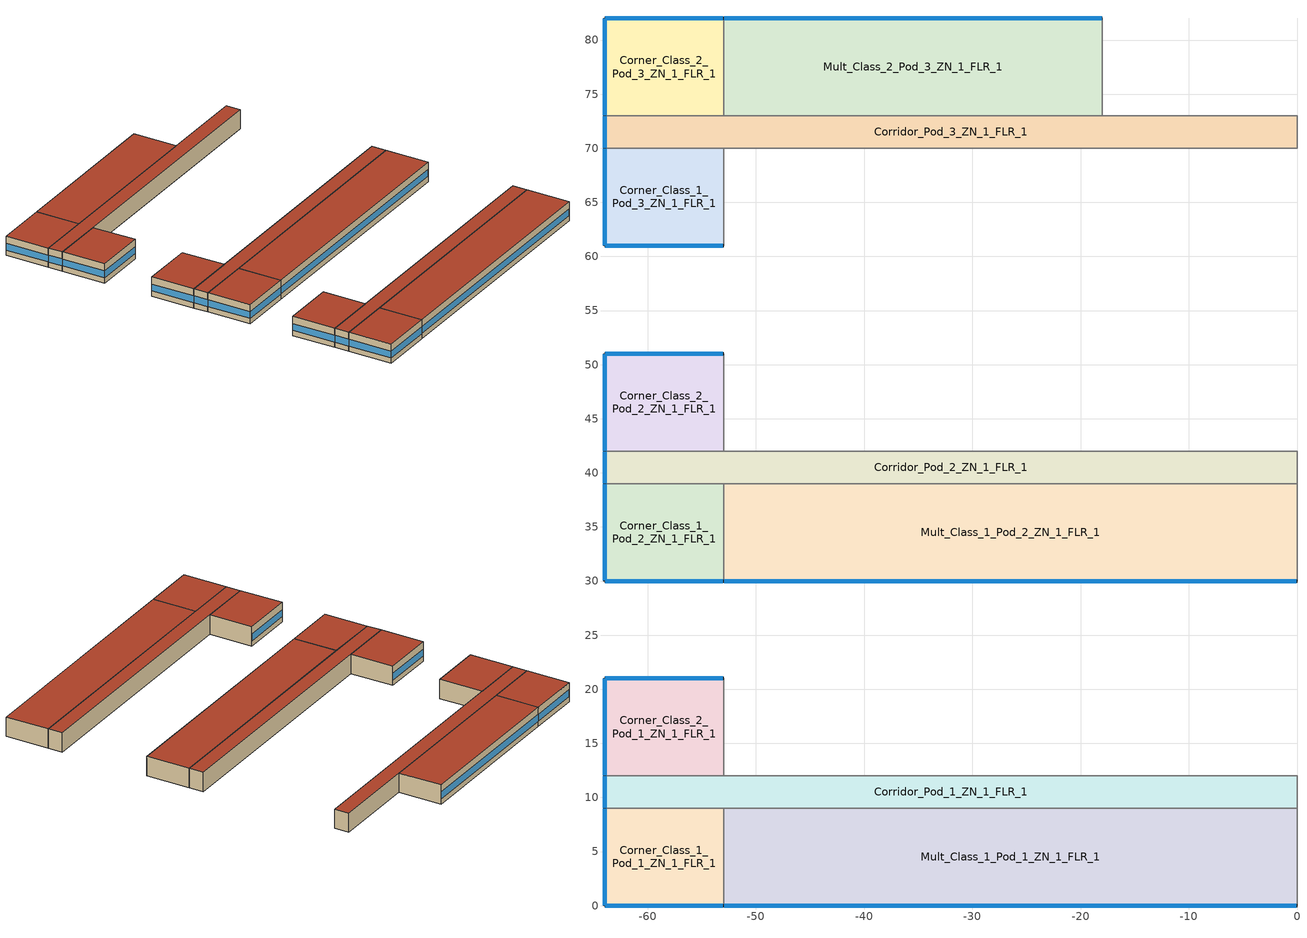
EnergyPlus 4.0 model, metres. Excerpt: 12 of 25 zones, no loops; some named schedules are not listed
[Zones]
Corner_Class_1_Pod_1_ZN_1_FLR_1
 floor ground (ext-slab): -64,9 -53,9 -53,0 -64,0 z0
 wall outside (ext-walls-steelframe-nonres): -64,9 -64,0 -53,0 z0:4
 wall to Mult_Class_1_Pod_1_ZN_1_FLR_1 (int-walls): -53,0 -53,9 z0:4
 wall to Corridor_Pod_1_ZN_1_FLR_1 (int-walls): -53,9 -64,9 z0:4
 window (window-nonres-fixed): -63.95,0 -53.05,0 z1.1:2.51; -64,8.95 -64,0.05 z1.1:2.52
 roof outside (roof-IEAD-nonres): -64,0 -53,0 -53,9 -64,9 z4
Corner_Class_1_Pod_2_ZN_1_FLR_1
 floor ground (ext-slab): -64,39 -53,39 -53,30 -64,30 z0
 wall outside (ext-walls-steelframe-nonres): -64,39 -64,30 -53,30 z0:4
 wall to Mult_Class_1_Pod_2_ZN_1_FLR_1 (int-walls): -53,30 -53,39 z0:4
 wall to Corridor_Pod_2_ZN_1_FLR_1 (int-walls): -53,39 -64,39 z0:4
 window (window-nonres-fixed): -63.95,30 -53.05,30 z1.1:2.51; -64,38.95 -64,30.05 z1.1:2.52
 roof outside (roof-IEAD-nonres): -64,30 -53,30 -53,39 -64,39 z4
Corner_Class_1_Pod_3_ZN_1_FLR_1
 floor ground (ext-slab): -64,70 -53,70 -53,61 -64,61 z0
 wall outside (ext-walls-steelframe-nonres): -64,70 -64,61 -53,61 z0:4
 wall to Mult_Class_1_Pod_3_ZN_1_FLR_1 (int-walls): -53,61 -53,70 z0:4
 wall to Corridor_Pod_3_ZN_1_FLR_1 (int-walls): -53,70 -64,70 z0:4
 window (window-nonres-fixed): -63.95,61 -53.05,61 z1.1:2.51; -64,69.95 -64,61.05 z1.1:2.52
 roof outside (roof-IEAD-nonres): -64,61 -53,61 -53,70 -64,70 z4
Corner_Class_2_Pod_1_ZN_1_FLR_1
 floor ground (ext-slab): -64,21 -53,21 -53,12 -64,12 z0
 wall outside (ext-walls-steelframe-nonres): -53,21 -64,21 -64,12 z0:4
 wall to Corridor_Pod_1_ZN_1_FLR_1 (int-walls): -64,12 -53,12 z0:4
 wall to Mult_Class_2_Pod_1_ZN_1_FLR_1 (int-walls): -53,12 -53,21 z0:4
 window (window-nonres-fixed): -53.05,21 -63.95,21 z1.1:2.51; -64,20.95 -64,12.05 z1.1:2.52
 roof outside (roof-IEAD-nonres): -64,12 -53,12 -53,21 -64,21 z4
Corner_Class_2_Pod_2_ZN_1_FLR_1
 floor ground (ext-slab): -64,51 -53,51 -53,42 -64,42 z0
 wall outside (ext-walls-steelframe-nonres): -53,51 -64,51 -64,42 z0:4
 wall to Corridor_Pod_2_ZN_1_FLR_1 (int-walls): -64,42 -53,42 z0:4
 wall to Mult_Class_2_Pod_2_ZN_1_FLR_1 (int-walls): -53,42 -53,51 z0:4
 window (window-nonres-fixed): -53.05,51 -63.95,51 z1.1:2.51; -64,50.95 -64,42.05 z1.1:2.52
 roof outside (roof-IEAD-nonres): -64,42 -53,42 -53,51 -64,51 z4
Corner_Class_2_Pod_3_ZN_1_FLR_1
 floor ground (ext-slab): -64,82 -53,82 -53,73 -64,73 z0
 wall outside (ext-walls-steelframe-nonres): -53,82 -64,82 -64,73 z0:4
 wall to Corridor_Pod_3_ZN_1_FLR_1 (int-walls): -64,73 -53,73 z0:4
 wall to Mult_Class_2_Pod_3_ZN_1_FLR_1 (int-walls): -53,73 -53,82 z0:4
 window (window-nonres-fixed): -53.05,82 -63.95,82 z1.1:2.51; -64,81.95 -64,73.05 z1.1:2.52
 roof outside (roof-IEAD-nonres): -64,73 -53,73 -53,82 -64,82 z4
Corridor_Pod_1_ZN_1_FLR_1
 floor ground (ext-slab): -64,12 0,12 0,9 -64,9 z0
 wall outside (ext-walls-steelframe-nonres): -64,12 -64,9 z0:4
 wall to Mult_Class_1_Pod_1_ZN_1_FLR_1 (int-walls): -53,9 0,9 z0:4
 wall to Main_Corridor_ZN_1_FLR_1 (int-walls): 0,9 0,12 z0:4
 wall to Mult_Class_2_Pod_1_ZN_1_FLR_1 (int-walls): 0,12 -53,12 z0:4
 window (window-nonres-fixed): -64,11.95 -64,9.05 z1.1:2.55
 roof outside (roof-IEAD-nonres): -64,9 0,9 0,12 -64,12 z4
Corridor_Pod_2_ZN_1_FLR_1
 floor ground (ext-slab): -64,42 0,42 0,39 -64,39 z0
 wall outside (ext-walls-steelframe-nonres): -64,42 -64,39 z0:4
 wall to Mult_Class_1_Pod_2_ZN_1_FLR_1 (int-walls): -53,39 0,39 z0:4
 wall to Main_Corridor_ZN_1_FLR_1 (int-walls): 0,39 0,42 z0:4
 wall to Mult_Class_2_Pod_2_ZN_1_FLR_1 (int-walls): 0,42 -53,42 z0:4
 window (window-nonres-fixed): -64,41.95 -64,39.05 z1.1:2.55
 roof outside (roof-IEAD-nonres): -64,39 0,39 0,42 -64,42 z4
Corridor_Pod_3_ZN_1_FLR_1
 floor ground (ext-slab): -64,73 0,73 0,70 -64,70 z0
 wall outside (ext-walls-steelframe-nonres): -64,73 -64,70 z0:4
 wall to Mult_Class_1_Pod_3_ZN_1_FLR_1 (int-walls): -53,70 0,70 z0:4
 wall to Library_Media_Center_ZN_1_FLR_1 (int-walls): 0,70 0,73 z0:4
 wall to Computer_Class_ZN_1_FLR_1 (int-walls): 0,73 -18,73 z0:4
 wall to Mult_Class_2_Pod_3_ZN_1_FLR_1 (int-walls): -18,73 -53,73 z0:4
 window (window-nonres-fixed): -64,72.95 -64,70.05 z1.1:2.55
 roof outside (roof-IEAD-nonres): -64,70 0,70 0,73 -64,73 z4
Mult_Class_1_Pod_1_ZN_1_FLR_1
 floor ground (ext-slab): -53,9 0,9 0,0 -53,0 z0
 wall outside (ext-walls-steelframe-nonres): -53,0 0,0 z0:4
 wall to Lobby_ZN_1_FLR_1 (int-walls): 0,0 0,9 z0:4
 window (window-nonres-fixed): -52.95,0 -0.05,0 z1.1:2.5
 roof outside (roof-IEAD-nonres): -53,0 0,0 0,9 -53,9 z4
Mult_Class_1_Pod_2_ZN_1_FLR_1
 floor ground (ext-slab): -53,39 0,39 0,30 -53,30 z0
 wall outside (ext-walls-steelframe-nonres): -53,30 0,30 z0:4
 wall to Main_Corridor_ZN_1_FLR_1 (int-walls): 0,30 0,39 z0:4
 window (window-nonres-fixed): -52.95,30 -0.05,30 z1.1:2.5
 roof outside (roof-IEAD-nonres): -53,30 0,30 0,39 -53,39 z4
Mult_Class_2_Pod_3_ZN_1_FLR_1
 floor ground (ext-slab): -53,82 -18,82 -18,73 -53,73 z0
 wall outside (ext-walls-steelframe-nonres): -18,82 -53,82 z0:4
 wall to Computer_Class_ZN_1_FLR_1 (int-walls): -18,73 -18,82 z0:4
 window (window-nonres-fixed): -18.05,82 -52.95,82 z1.1:2.5
 roof outside (roof-IEAD-nonres): -53,73 -18,73 -18,82 -53,82 z4
[Site:Location]
USA NV-LAS VEGAS: Latitude {deg}=36.07; Longitude {deg}=-115.17; Time Zone {hr}=-8; Elevation {m}=664
[SizingPeriod:DesignDay] Barometric Pressure {Pa}=93598; Rain {0-no,1-yes}=0; Snow on ground {0-no,1-yes}=0; Day of Month=21; Daylight Savings Time Indicator=0; Humidity Indicating Type=WetBulb
Name | Maximum Dry-Bulb Temperature {C} | Daily Temp Range {C} | Humidity Indicating Conditions at Maximum Dry-Bulb | Wind Speed {m/s} design conditions vs. traditional 6.71 m/s (15 mph) | Wind Direction {Degrees; N=0, S=180} | Clearness {0.0 to 1.1} | Month | Day Type | Wind Speed {m/s} design conditions vs. traditional 3.35 m/s (7mph)
LAS_VEGAS Ann Htg 99.6% Condns DB | -1.7 | 0 | -1.7 | 3.1 | 240 | 0 | 1 | WinterDesignDay
LAS_VEGAS Ann Clg .4% Condns WB=>MDB | 34.7 | 13.6 | 21.9 |  | 230 | 1 | 7 | SummerDesignDay | 5.3
[Site:GroundTemperature:BuildingSurface]
18.89, 18.889, 18.895, 20.344, 20.899, 20.929, 20.753, 20.826, 21.013, 20.868, 19.246, 18.923
[Site:WaterMainsTemperature]
Calculation Method=CORRELATION; Annual Average Outdoor Air Temperature {C}=19.48; Maximum Difference In Monthly Average Outdoor Air Temperatures {deltaC}=25.6
[Building]
Benchmark Primary School Post-1980 V1.2_4.0: North Axis=0; Terrain=City; Loads Convergence Tolerance Value=0.04; Temperature Convergence Tolerance Value=0.2; Solar Distribution=FullInteriorAndExterior; Maximum Number of Warmup Days=25
[Construction]
ext-walls-steelframe-nonres: Wood Siding, Steel Frame NonRes Wall Insulation, 1/2IN Gypsum
roof-IEAD-nonres: Roof Membrane, IEAD NonRes Roof Insulation, Metal Decking
ext-slab: HW CONCRETE, CP02 CARPET PAD
int-walls: 1/2IN Gypsum, 1/2IN Gypsum
window-nonres-fixed: ExistingBuildingNonRes Fixed Assembly Window
InteriorFurnishings: Std Wood 6inch
[Material] Thermal Absorptance=0.9
Name | Roughness | Thickness {m} | Conductivity {W/m-K} | Density {kg/m3} | Specific Heat {J/kg-K} | Solar Absorptance | Visible Absorptance | Density | Specific Heat
Steel Frame NonRes Wall Insulation | MediumRough | 0.038257 | 0.049 | 265 | 836.8 | 0.7 | 0.7
IEAD NonRes Roof Insulation | MediumRough | 0.16747 | 0.049 |  |  | 0.7 | 0.7 | 265 | 836.8
Wood Siding | MediumSmooth | 0.01 | 0.11 | 544.62 | 1210 | 0.78 | 0.78
1/2IN Gypsum | Smooth | 0.0127 | 0.16 | 784.9 | 830 | 0.92 | 0.92
HW CONCRETE | Rough | 0.1016 | 1.311 | 2240 | 836.8 | 0.7 | 0.7
Roof Membrane | VeryRough | 0.0095 | 0.16 | 1121.29 | 1460 | 0.7 | 0.7
Metal Decking | MediumSmooth | 0.0015 | 45.006 | 7680 | 418.4 | 0.7 | 0.3
Std Wood 6inch | MediumSmooth | 0.15 | 0.12 | 540 | 1210 | 0.7 | 0.7
[Material:NoMass]
CP02 CARPET PAD: Roughness=VeryRough; Thermal Resistance {(m2-K)/W}=0.2165; Thermal Absorptance=0.9; Solar Absorptance=0.7; Visible Absorptance=0.8
[WindowMaterial:SimpleGlazingSystem]
ExistingBuildingNonRes Fixed Assembly Window: U-Factor=6.92716; Solar Heat Gain Coefficient=0.25
[Zone] Type=1; Multiplier=1; Ceiling Height=4; Part of Total Floor Area=Yes
Name | Volume
Corner_Class_1_Pod_1_ZN_1_FLR_1; Corner_Class_1_Pod_2_ZN_1_FLR_1; Corner_Class_1_Pod_3_ZN_1_FLR_1; Corner_Class_2_Pod_1_ZN_1_FLR_1; Corner_Class_2_Pod_2_ZN_1_FLR_1; Corner_Class_2_Pod_3_ZN_1_FLR_1 | 396
Corridor_Pod_1_ZN_1_FLR_1; Corridor_Pod_2_ZN_1_FLR_1; Corridor_Pod_3_ZN_1_FLR_1 | 768
Mult_Class_1_Pod_1_ZN_1_FLR_1; Mult_Class_1_Pod_2_ZN_1_FLR_1 | 1908
Mult_Class_2_Pod_3_ZN_1_FLR_1 | 1260
[People] Schedule=BLDG_OCC_SCH; Number of People Calculation Method=Area/Person; Fraction Radiant=0.3; User Specified Sensible Fraction=AUTOCALCULATE; Activity Level Schedule=ACTIVITY_SCH; Enable ASHRAE 55 Comfort Warnings=No; MRT Calculation=ZoneAveraged; Work Efficiency Schedule=WORK_EFF_SCH; Clothing Schedule=CLOTHING_SCH; Air Velocity Schedule=AIR_VELO_SCH; Thermal Comfort Report=FANGER
Name | Zone | Zone Area per Person
Corner_Class_1_Pod_1_ZN_1_FLR_1 People | Corner_Class_1_Pod_1_ZN_1_FLR_1 | 4
Corner_Class_1_Pod_2_ZN_1_FLR_1 People | Corner_Class_1_Pod_2_ZN_1_FLR_1 | 4
Corner_Class_1_Pod_3_ZN_1_FLR_1 People | Corner_Class_1_Pod_3_ZN_1_FLR_1 | 4
Corner_Class_2_Pod_1_ZN_1_FLR_1 People | Corner_Class_2_Pod_1_ZN_1_FLR_1 | 4
Corner_Class_2_Pod_2_ZN_1_FLR_1 People | Corner_Class_2_Pod_2_ZN_1_FLR_1 | 4
Corner_Class_2_Pod_3_ZN_1_FLR_1 People | Corner_Class_2_Pod_3_ZN_1_FLR_1 | 4
Corridor_Pod_1_ZN_1_FLR_1 People | Corridor_Pod_1_ZN_1_FLR_1 | 10
Corridor_Pod_2_ZN_1_FLR_1 People | Corridor_Pod_2_ZN_1_FLR_1 | 10
Corridor_Pod_3_ZN_1_FLR_1 People | Corridor_Pod_3_ZN_1_FLR_1 | 10
Mult_Class_1_Pod_1_ZN_1_FLR_1 People | Mult_Class_1_Pod_1_ZN_1_FLR_1 | 4
Mult_Class_1_Pod_2_ZN_1_FLR_1 People | Mult_Class_1_Pod_2_ZN_1_FLR_1 | 4
Mult_Class_2_Pod_3_ZN_1_FLR_1 People | Mult_Class_2_Pod_3_ZN_1_FLR_1 | 4
[Lights] Schedule=BLDG_LIGHT_SCH; Design Level Calculation Method=Watts/Area; Watts per Zone Area {W/m2}=21.52; Return Air Fraction=0; Fraction Radiant=0.37; Fraction Visible=0.2; Fraction Replaceable=1; Return Air Fraction is Calculated from Plenum Temperature=No
Name | Zone
Corner_Class_1_Pod_1_ZN_1_FLR_1_Lights | Corner_Class_1_Pod_1_ZN_1_FLR_1
Corner_Class_1_Pod_2_ZN_1_FLR_1_Lights | Corner_Class_1_Pod_2_ZN_1_FLR_1
Corner_Class_1_Pod_3_ZN_1_FLR_1_Lights | Corner_Class_1_Pod_3_ZN_1_FLR_1
Corner_Class_2_Pod_1_ZN_1_FLR_1_Lights | Corner_Class_2_Pod_1_ZN_1_FLR_1
Corner_Class_2_Pod_2_ZN_1_FLR_1_Lights | Corner_Class_2_Pod_2_ZN_1_FLR_1
Corner_Class_2_Pod_3_ZN_1_FLR_1_Lights | Corner_Class_2_Pod_3_ZN_1_FLR_1
Corridor_Pod_1_ZN_1_FLR_1_Lights | Corridor_Pod_1_ZN_1_FLR_1
Corridor_Pod_2_ZN_1_FLR_1_Lights | Corridor_Pod_2_ZN_1_FLR_1
Corridor_Pod_3_ZN_1_FLR_1_Lights | Corridor_Pod_3_ZN_1_FLR_1
Mult_Class_1_Pod_1_ZN_1_FLR_1_Lights | Mult_Class_1_Pod_1_ZN_1_FLR_1
Mult_Class_1_Pod_2_ZN_1_FLR_1_Lights | Mult_Class_1_Pod_2_ZN_1_FLR_1
Mult_Class_2_Pod_3_ZN_1_FLR_1_Lights | Mult_Class_2_Pod_3_ZN_1_FLR_1
[ElectricEquipment] Schedule=BLDG_EQUIP_SCH; Design Level Calculation Method=Watts/Area; Fraction Latent=0; Fraction Radiant=0.5; Fraction Lost=0
Name | Zone | Watts per Zone Floor Area {W/m2}
Corner_Class_1_Pod_1_ZN_1_FLR_1_PlugMisc_Equip | Corner_Class_1_Pod_1_ZN_1_FLR_1 | 15
Corner_Class_1_Pod_2_ZN_1_FLR_1_PlugMisc_Equip | Corner_Class_1_Pod_2_ZN_1_FLR_1 | 15
Corner_Class_1_Pod_3_ZN_1_FLR_1_PlugMisc_Equip | Corner_Class_1_Pod_3_ZN_1_FLR_1 | 15
Corner_Class_2_Pod_1_ZN_1_FLR_1_PlugMisc_Equip | Corner_Class_2_Pod_1_ZN_1_FLR_1 | 15
Corner_Class_2_Pod_2_ZN_1_FLR_1_PlugMisc_Equip | Corner_Class_2_Pod_2_ZN_1_FLR_1 | 15
Corner_Class_2_Pod_3_ZN_1_FLR_1_PlugMisc_Equip | Corner_Class_2_Pod_3_ZN_1_FLR_1 | 15
Corridor_Pod_1_ZN_1_FLR_1_PlugMisc_Equip | Corridor_Pod_1_ZN_1_FLR_1 | 4
Corridor_Pod_2_ZN_1_FLR_1_PlugMisc_Equip | Corridor_Pod_2_ZN_1_FLR_1 | 4
Corridor_Pod_3_ZN_1_FLR_1_PlugMisc_Equip | Corridor_Pod_3_ZN_1_FLR_1 | 4
Mult_Class_1_Pod_1_ZN_1_FLR_1_PlugMisc_Equip | Mult_Class_1_Pod_1_ZN_1_FLR_1 | 15
Mult_Class_1_Pod_2_ZN_1_FLR_1_PlugMisc_Equip | Mult_Class_1_Pod_2_ZN_1_FLR_1 | 15
Mult_Class_2_Pod_3_ZN_1_FLR_1_PlugMisc_Equip | Mult_Class_2_Pod_3_ZN_1_FLR_1 | 15
[Exterior:Lights]
Exterior Facade Lighting: Schedule=ALWAYS_ON; Design Level=7870; Control Option=AstronomicalClock
[ZoneInfiltration:DesignFlowRate] Schedule=INFIL_SCH; Design Volume Flow Rate Calculation Method=Flow/ExteriorWallArea; Flow per Exterior Surface Area {m3/s/m2}=0.001133; Constant Term Coefficient=1; Temperature Term Coefficient=0; Velocity Term Coefficient=0; Velocity Squared Term Coefficient=0
Name | Zone
Corner_Class_1_Pod_1_ZN_1_FLR_1_Infiltration | Corner_Class_1_Pod_1_ZN_1_FLR_1
Corner_Class_1_Pod_2_ZN_1_FLR_1_Infiltration | Corner_Class_1_Pod_2_ZN_1_FLR_1
Corner_Class_1_Pod_3_ZN_1_FLR_1_Infiltration | Corner_Class_1_Pod_3_ZN_1_FLR_1
Corner_Class_2_Pod_1_ZN_1_FLR_1_Infiltration | Corner_Class_2_Pod_1_ZN_1_FLR_1
Corner_Class_2_Pod_2_ZN_1_FLR_1_Infiltration | Corner_Class_2_Pod_2_ZN_1_FLR_1
Corner_Class_2_Pod_3_ZN_1_FLR_1_Infiltration | Corner_Class_2_Pod_3_ZN_1_FLR_1
Corridor_Pod_1_ZN_1_FLR_1_Infiltration | Corridor_Pod_1_ZN_1_FLR_1
Corridor_Pod_2_ZN_1_FLR_1_Infiltration | Corridor_Pod_2_ZN_1_FLR_1
Corridor_Pod_3_ZN_1_FLR_1_Infiltration | Corridor_Pod_3_ZN_1_FLR_1
Mult_Class_1_Pod_1_ZN_1_FLR_1_Infiltration | Mult_Class_1_Pod_1_ZN_1_FLR_1
Mult_Class_1_Pod_2_ZN_1_FLR_1_Infiltration | Mult_Class_1_Pod_2_ZN_1_FLR_1
Mult_Class_2_Pod_3_ZN_1_FLR_1_Infiltration | Mult_Class_2_Pod_3_ZN_1_FLR_1
[InternalMass] Construction=InteriorFurnishings
Name | Zone | Surface Area
Corner_Class_1_Pod_1_ZN_1_FLR_1 Internal Mass | Corner_Class_1_Pod_1_ZN_1_FLR_1 | 198
Corner_Class_1_Pod_2_ZN_1_FLR_1 Internal Mass | Corner_Class_1_Pod_2_ZN_1_FLR_1 | 198
Corner_Class_1_Pod_3_ZN_1_FLR_1 Internal Mass | Corner_Class_1_Pod_3_ZN_1_FLR_1 | 198
Corner_Class_2_Pod_1_ZN_1_FLR_1 Internal Mass | Corner_Class_2_Pod_1_ZN_1_FLR_1 | 198
Corner_Class_2_Pod_2_ZN_1_FLR_1 Internal Mass | Corner_Class_2_Pod_2_ZN_1_FLR_1 | 198
Corner_Class_2_Pod_3_ZN_1_FLR_1 Internal Mass | Corner_Class_2_Pod_3_ZN_1_FLR_1 | 198
Corridor_Pod_1_ZN_1_FLR_1 Internal Mass | Corridor_Pod_1_ZN_1_FLR_1 | 384
Corridor_Pod_2_ZN_1_FLR_1 Internal Mass | Corridor_Pod_2_ZN_1_FLR_1 | 384
Corridor_Pod_3_ZN_1_FLR_1 Internal Mass | Corridor_Pod_3_ZN_1_FLR_1 | 384
Mult_Class_1_Pod_1_ZN_1_FLR_1 Internal Mass | Mult_Class_1_Pod_1_ZN_1_FLR_1 | 954
Mult_Class_1_Pod_2_ZN_1_FLR_1 Internal Mass | Mult_Class_1_Pod_2_ZN_1_FLR_1 | 954
Mult_Class_2_Pod_3_ZN_1_FLR_1 Internal Mass | Mult_Class_2_Pod_3_ZN_1_FLR_1 | 630
[AvailabilityManager:NightCycle] Availability Schedule=ALWAYS_ON; Fan Schedule=HVACOperationSchd; Control Type {CycleOnAny | CycleOnControlZone | CycleOnAnyZoneFansOnly}=CycleOnAny; Thermostat Tolerance {delta C}=1; Cycling Run Time {s}=1800
PSZ-AC_1:6 Availability Manager; PSZ-AC_2:5 Availability Manager; PSZ-AC_2:7 Availability Manager; VAV_OTHER Availability Manager; VAV_POD_1 Availability Manager; VAV_POD_2 Availability Manager; VAV_POD_3 Availability Manager
[UtilityCost:Tariff]
Name | Output Meter | Conversion Factor Choice | Time of Use Period Schedule | Season Schedule | Demand Window Length | Monthly Charge or Variable | Group
NevadaPower_LGS-3_LargeGeneral | Electricity:Facility | kWh | NevadaPowTOUSched | NevadaPowSeasonsSched | HalfHour | 184 | Comm Elect
NevadaPower_LGS-2_LargeGeneral | Electricity:Facility | kWh | NevadaPowTOUSched | NevadaPowSeasonsSched | HalfHour | 179 | Comm Elect
NevadaPower_LGS-1_LargeGeneral | Electricity:Facility | kWh |  |  | HalfHour | 15.7 | Comm Elect
NevadaPower_GS_GeneralService | Electricity:Facility | kWh |  |  | HalfHour | 11 | Comm Elect
NV_EIAMonthlyRateGas | Gas:Facility | MCF |  |  |  | 0 | Comm Gas
[UtilityCost:Charge:Simple]
Name | Charge Variable | Tariff | Source Variable | Season | Category Variable | Cost per Unit Value or Variable
 | SummerPeakEnergyCharge | NevadaPower_LGS-3_LargeGeneral | PeakEnergy | Summer | EnergyCharges | 0.0858
 | SummerOffPeakEnergyCharge | NevadaPower_LGS-3_LargeGeneral | OffPeakEnergy | Summer | EnergyCharges | 0.0484
 | SummerShoulderEnergyCharge | NevadaPower_LGS-3_LargeGeneral | ShoulderEnergy | Summer | EnergyCharges | 0.0706
 | WinterEnergyCharge | NevadaPower_LGS-3_LargeGeneral | totalEnergy | Winter | EnergyCharges | 0.04925
 | DeferredAccountingEnergyCharge | NevadaPower_LGS-3_LargeGeneral | totalEnergy | Annual | EnergyCharges | 0.0128
 | FacilitiesDemandCharge | NevadaPower_LGS-3_LargeGeneral | totalDemand | Annual | DemandCharges | 2.94
 | WinterDemandCharge | NevadaPower_LGS-3_LargeGeneral | totalDemand | Winter | DemandCharges | 0.5
 | SummerOnPeakDemandCharge | NevadaPower_LGS-3_LargeGeneral | PeakDemand | Summer | DemandCharges | 8.36
 | SummerShoulderDemandCharge | NevadaPower_LGS-3_LargeGeneral | ShoulderDemand | Summer | DemandCharges | 0.43
 | TaxofSixPtfivePercent | NevadaPower_LGS-3_LargeGeneral | SubTotal | Annual | Taxes | 0.065
 | SummerPeakEnergyCharge | NevadaPower_LGS-2_LargeGeneral | PeakEnergy | Summer | EnergyCharges | 0.0889
 | SummerOffPeakEnergyCharge | NevadaPower_LGS-2_LargeGeneral | OffPeakEnergy | Summer | EnergyCharges | 0.0502
 | SummerShoulderEnergyCharge | NevadaPower_LGS-2_LargeGeneral | ShoulderEnergy | Summer | EnergyCharges | 0.0725
 | WinterEnergyCharge | NevadaPower_LGS-2_LargeGeneral | totalEnergy | Winter | EnergyCharges | 0.0509
 | DeferredAccountingEnergyCharge | NevadaPower_LGS-2_LargeGeneral | totalEnergy | Annual | EnergyCharges | 0.0128
 | FacilitiesDemandCharge | NevadaPower_LGS-2_LargeGeneral | totalDemand | Annual | DemandCharges | 2.74
 | WinterDemandCharge | NevadaPower_LGS-2_LargeGeneral | totalDemand | Winter | DemandCharges | 0.25
 | SummerOnPeakDemandCharge | NevadaPower_LGS-2_LargeGeneral | PeakDemand | Summer | DemandCharges | 7.16
 | SummerShoulderDemandCharge | NevadaPower_LGS-2_LargeGeneral | ShoulderDemand | Summer | DemandCharges | 0.39
 | TaxofSixPtfivePercent | NevadaPower_LGS-2_LargeGeneral | SubTotal | Annual | Taxes | 0.065
 | AnnualElectConsumpCharge | NevadaPower_LGS-1_LargeGeneral | totalEnergy | Annual | EnergyCharges | 0.0646
 | AnnualDefferredAccountingCharge | NevadaPower_LGS-1_LargeGeneral | totalEnergy | Annual | EnergyCharges | 0.0128
 | AnnualFacilitiesDemandCharge | NevadaPower_LGS-1_LargeGeneral | totalDemand | Annual | DemandCharges | 3.77
 | AnnualDemandCharge | NevadaPower_LGS-1_LargeGeneral | totalDemand | Annual | DemandCharges | 1.1
 | TaxofSixPtfivePercent | NevadaPower_LGS-1_LargeGeneral | SubTotal | Annual | Taxes | 0.065
 | AnnualElectConsumpCharge | NevadaPower_GS_GeneralService | totalEnergy | Annual | EnergyCharges | 0.0783
 | AnnualDefferredAccountingCharge | NevadaPower_GS_GeneralService | totalEnergy | Annual | EnergyCharges | 0.0128
 | TaxofSixPtfivePercent | NevadaPower_GS_GeneralService | SubTotal | Annual | Taxes | 0.065
 | MonthlyRateGasCharge | NV_EIAMonthlyRateGas | totalEnergy | Annual | EnergyCharges | NV_MonthlyGasRates
 | TaxofSixPtfivePercent | NV_EIAMonthlyRateGas | SubTotal | Annual | Taxes | 0.065
